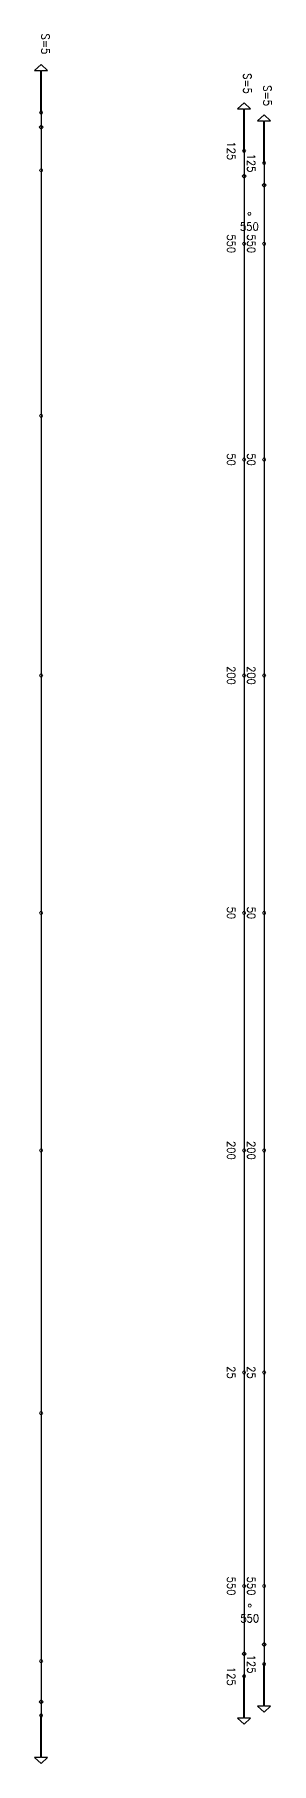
# Model space of a CAD drawing. Header units: millimetres. Extents: x -24156 to 1128921, y -12387 to 212709.
# Drawn here: x 828272 to 834180, y 36764 to 79978 of the extents above; entities that cross this region are included whole.
import ezdxf

# ---------------------------------------------------------------- set-up
doc = ezdxf.new("R2010")
doc.units = ezdxf.units.MM
doc.header["$MEASUREMENT"] = 0
doc.layers.add('Current_plane_Tendon', color=7, linetype='Continuous', true_color=0xab0000)
doc.styles.get("Standard").update_dxf_attribs({"font": 'arial.ttf'})

msp = doc.modelspace()

# ---------------------------------------------------------------- linework, layer by layer
at = {"layer": 'Current_plane_Tendon', "color": 14, "linetype": 'Continuous', "true_color": 0xab0000}
for points, elevation in [([(828445.8, 78028.4), (828445.8, 79078.4), (828595.8, 79078.4), (828433.8, 79228.4), (828271.8, 79078.5), (828421.8, 79078.4), (828421.8, 78028.4)], -92.7), ([(833512, 77072.7), (833512, 78122.7), (833662, 78122.7), (833500, 78272.7), (833338, 78122.7), (833488, 78122.7), (833488, 77072.7)], -1.5), ([(834012, 76768.9), (834012, 77818.9), (834162, 77818.9), (834000, 77968.9), (833838, 77818.9), (833988, 77818.9), (833988, 76768.9)], -1.5), ([(828483.7, 77667.5), (828433.7, 77717.5), (828383.7, 77667.5), (828433.7, 77617.5), (828483.7, 77667.5)], 32.3), ([(833550, 76443.3), (833500, 76493.3), (833450, 76443.3), (833500, 76393.3), (833550, 76443.3)], 123.5), ([(834050, 76215.4), (834000, 76265.4), (833950, 76215.4), (834000, 76165.4), (834050, 76215.4)], 123.5), ([(834050, 39735.3), (834000, 39785.3), (833950, 39735.3), (834000, 39685.3), (834050, 39735.3)], 124.2), ([(833550, 39507.5), (833500, 39557.5), (833450, 39507.5), (833500, 39457.5), (833550, 39507.5)], 124.2), ([(833488, 38943.7), (833488, 37893.7), (833338, 37893.7), (833500, 37743.7), (833662, 37893.7), (833512, 37893.7), (833512, 38943.7)], -0.8), ([(833988, 39247.5), (833988, 38197.5), (833838, 38197.5), (834000, 38047.5), (834162, 38197.5), (834012, 38197.5), (834012, 39247.5)], -0.8), ([(828483.8, 38303.4), (828433.8, 38353.4), (828383.8, 38303.4), (828433.8, 38253.4), (828483.8, 38303.4)], 34.2), ([(828421.8, 37964.4), (828421.8, 36914.4), (828271.8, 36914.4), (828433.8, 36764.4), (828595.8, 36914.4), (828445.8, 36914.4), (828445.8, 37964.4)], -90.8)]:
    msp.add_lwpolyline(points, close=True, dxfattribs=dict(at, elevation=elevation))
at = {"layer": 'Current_plane_Tendon', "color": 14, "linetype": 'Continuous', "true_color": 0xab0000, "const_width": 20}
for points, elevation in [([(828473.8, 78028.4), (828453.8, 78063.1), (828413.8, 78063.1), (828393.8, 78028.4), (828413.8, 77993.8), (828453.8, 77993.8)], -92.7), ([(833540, 77072.7), (833520, 77107.4), (833480, 77107.4), (833460, 77072.7), (833480, 77038.1), (833520, 77038.1)], -1.5), ([(828473.7, 76584.6), (828453.7, 76619.3), (828413.7, 76619.3), (828393.7, 76584.6), (828413.7, 76550), (828453.7, 76550)], -17.7), ([(834040, 76768.9), (834020, 76803.5), (833980, 76803.5), (833960, 76768.9), (833980, 76734.3), (834020, 76734.3)], -1.5), ([(833671.7, 75500.2), (833651.7, 75534.8), (833611.7, 75534.8), (833591.7, 75500.2), (833611.7, 75465.5), (833651.7, 75465.5)], 60.9), ([(833540, 74749.8), (833520, 74784.5), (833480, 74784.5), (833460, 74749.8), (833480, 74715.2), (833520, 74715.2)], 60.9), ([(834040, 74749.8), (834020, 74784.5), (833980, 74784.5), (833960, 74749.8), (833980, 74715.2), (834020, 74715.2)], 60.9), ([(828473.7, 70449.5), (828453.7, 70484.1), (828413.7, 70484.1), (828393.7, 70449.5), (828413.7, 70414.8), (828453.7, 70414.8)], -200), ([(833540, 69354.1), (833520, 69388.7), (833480, 69388.7), (833460, 69354.1), (833480, 69319.4), (833520, 69319.4)], -89.1), ([(834040, 69354.1), (834020, 69388.7), (833980, 69388.7), (833960, 69354.1), (833980, 69319.4), (834020, 69319.4)], -89.1), ([(828473.7, 63958.3), (828453.7, 63992.9), (828413.7, 63992.9), (828393.7, 63958.3), (828413.7, 63923.6), (828453.7, 63923.6)], -50), ([(833540, 63958.3), (833520, 63992.9), (833480, 63992.9), (833460, 63958.3), (833480, 63923.6), (833520, 63923.6)], 60.9), ([(834040, 63958.3), (834020, 63992.9), (833980, 63992.9), (833960, 63958.3), (833980, 63923.6), (834020, 63923.6)], 60.9), ([(828473.7, 58022.9), (828453.7, 58057.5), (828413.7, 58057.5), (828393.7, 58022.9), (828413.7, 57988.3), (828453.7, 57988.3)], -200), ([(833540, 58022.9), (833520, 58057.5), (833480, 58057.5), (833460, 58022.9), (833480, 57988.3), (833520, 57988.3)], -89.1), ([(834040, 58022.9), (834020, 58057.5), (833980, 58057.5), (833960, 58022.9), (833980, 57988.3), (834020, 57988.3)], -89.1), ([(828473.7, 52087.5), (828453.7, 52122.2), (828413.7, 52122.2), (828393.7, 52087.5), (828413.7, 52052.9), (828453.7, 52052.9)], -50), ([(833540, 52087.5), (833520, 52122.2), (833480, 52122.2), (833460, 52087.5), (833480, 52052.9), (833520, 52052.9)], 60.9), ([(834040, 52087.5), (834020, 52122.2), (833980, 52122.2), (833960, 52087.5), (833980, 52052.9), (834020, 52052.9)], 60.9), ([(833540, 46537.6), (833520, 46572.2), (833480, 46572.2), (833460, 46537.6), (833480, 46503), (833520, 46503)], -114.1), ([(834040, 46537.6), (834020, 46572.2), (833980, 46572.2), (833960, 46537.6), (833980, 46503), (834020, 46503)], -114.1), ([(828473.7, 45519.7), (828453.7, 45554.4), (828413.7, 45554.4), (828393.7, 45519.7), (828413.7, 45485.1), (828453.7, 45485.1)], -225), ([(833540, 41198.8), (833520, 41233.5), (833480, 41233.5), (833460, 41198.8), (833480, 41164.2), (833520, 41164.2)], 74.2), ([(834040, 41198.8), (834020, 41233.5), (833980, 41233.5), (833960, 41198.8), (833980, 41164.2), (834020, 41164.2)], 74.2), ([(833680.6, 40711), (833660.6, 40745.6), (833620.6, 40745.6), (833600.6, 40711), (833620.6, 40676.4), (833660.6, 40676.4)], 74.2), ([(828473.7, 39320.6), (828453.7, 39355.2), (828413.7, 39355.2), (828393.7, 39320.6), (828413.7, 39285.9), (828453.7, 39285.9)], -15.8), ([(833540, 38943.7), (833520, 38978.3), (833480, 38978.3), (833460, 38943.7), (833480, 38909), (833520, 38909)], -0.8), ([(834040, 39247.5), (834020, 39282.2), (833980, 39282.2), (833960, 39247.5), (833980, 39212.9), (834020, 39212.9)], -0.8), ([(828473.8, 37964.4), (828453.8, 37999), (828413.8, 37999), (828393.8, 37964.4), (828413.8, 37929.7), (828453.8, 37929.7)], -90.8)]:
    msp.add_lwpolyline(points, close=True, dxfattribs=dict(at, elevation=elevation))
at = {"layer": 'Current_plane_Tendon', "color": 14, "linetype": 'Continuous', "true_color": 0xab0000}
for points in [[(828433.8, 78028.4, -92.7), (828433.8, 77897.2, -79.7), (828433.8, 77765.9, -67.9), (828433.7, 77634.7, -57.4), (828433.7, 77503.4, -48.1), (828433.7, 77372.2, -40), (828433.7, 77240.9, -33.2), (828433.7, 77109.7, -27.6), (828433.7, 76978.4, -23.3), (828433.7, 76847.1, -20.2), (828433.7, 76715.9, -18.3), (828433.7, 76584.6, -17.7)], [(828433.7, 76940.7, -50), (828433.7, 76129.3, -54.7), (828433.7, 75317.9, -68.7), (828433.7, 74506.5, -92.2), (828433.7, 73695.1, -125), (828433.7, 72883.7, -157.8), (828433.7, 72072.3, -181.3), (828433.7, 71260.9, -195.3), (828433.7, 70449.5, -200), (828433.7, 69638.1, -195.3), (828433.7, 68826.7, -181.3), (828433.7, 68015.3, -157.8), (828433.7, 67203.9, -125), (828433.7, 66392.5, -92.2), (828433.7, 65581.1, -68.7), (828433.7, 64769.7, -54.7), (828433.7, 63958.3, -50)], [(833500, 77267.5, -14.1), (833500, 77038.6, -1.1), (833500, 76809.7, 10.7), (833500, 76580.9, 21.2), (833500, 76352, 30.5), (833500, 76123.1, 38.6), (833500, 75894.2, 45.4), (833500, 75665.3, 51), (833500, 75436.5, 55.3), (833500, 75207.6, 58.4), (833500, 74978.7, 60.3), (833500, 74749.8, 60.9)], [(834000, 76963.7, -14.1), (834000, 76762.4, -1.1), (834000, 76561.2, 10.7), (834000, 76359.9, 21.2), (834000, 76158.6, 30.5), (834000, 75957.4, 38.6), (834000, 75756.1, 45.4), (834000, 75554.9, 51), (834000, 75353.6, 55.3), (834000, 75152.4, 58.4), (834000, 74951.1, 60.3), (834000, 74749.8, 60.9)], [(833500, 74749.8, 60.9), (833500, 74075.4, 56.2), (833500, 73400.9, 42.1), (833500, 72726.4, 18.7), (833500, 72051.9, -14.1), (833500, 71377.5, -46.9), (833500, 70703, -70.4), (833500, 70028.5, -84.4), (833500, 69354.1, -89.1), (833500, 68679.6, -84.4), (833500, 68005.1, -70.4), (833500, 67330.6, -46.9), (833500, 66656.2, -14.1), (833500, 65981.7, 18.7), (833500, 65307.2, 42.1), (833500, 64632.7, 56.2), (833500, 63958.3, 60.9)], [(834000, 74749.8, 60.9), (834000, 74075.4, 56.2), (834000, 73400.9, 42.1), (834000, 72726.4, 18.7), (834000, 72051.9, -14.1), (834000, 71377.5, -46.9), (834000, 70703, -70.4), (834000, 70028.5, -84.4), (834000, 69354.1, -89.1), (834000, 68679.6, -84.4), (834000, 68005.1, -70.4), (834000, 67330.6, -46.9), (834000, 66656.2, -14.1), (834000, 65981.7, 18.7), (834000, 65307.2, 42.1), (834000, 64632.7, 56.2), (834000, 63958.3, 60.9)], [(828433.7, 63958.3, -50), (828433.7, 63216.3, -54.7), (828433.7, 62474.4, -68.7), (828433.7, 61732.5, -92.2), (828433.7, 60990.6, -125), (828433.7, 60248.7, -157.8), (828433.7, 59506.7, -181.3), (828433.7, 58764.8, -195.3), (828433.7, 58022.9, -200), (828433.7, 57281, -195.3), (828433.7, 56539.1, -181.3), (828433.7, 55797.1, -157.8), (828433.7, 55055.2, -125), (828433.7, 54313.3, -92.2), (828433.7, 53571.4, -68.7), (828433.7, 52829.5, -54.7), (828433.7, 52087.5, -50)], [(833500, 63958.3, 60.9), (833500, 63216.3, 56.2), (833500, 62474.4, 42.1), (833500, 61732.5, 18.7), (833500, 60990.6, -14.1), (833500, 60248.7, -46.9), (833500, 59506.7, -70.4), (833500, 58764.8, -84.4), (833500, 58022.9, -89.1), (833500, 57281, -84.4), (833500, 56539.1, -70.4), (833500, 55797.1, -46.9), (833500, 55055.2, -14.1), (833500, 54313.3, 18.7), (833500, 53571.4, 42.1), (833500, 52829.5, 56.2), (833500, 52087.5, 60.9)], [(834000, 63958.3, 60.9), (834000, 63216.3, 56.2), (834000, 62474.4, 42.1), (834000, 61732.5, 18.7), (834000, 60990.6, -14.1), (834000, 60248.7, -46.9), (834000, 59506.7, -70.4), (834000, 58764.8, -84.4), (834000, 58022.9, -89.1), (834000, 57281, -84.4), (834000, 56539.1, -70.4), (834000, 55797.1, -46.9), (834000, 55055.2, -14.1), (834000, 54313.3, 18.7), (834000, 53571.4, 42.1), (834000, 52829.5, 56.2), (834000, 52087.5, 60.9)], [(828433.7, 52087.5, -50), (828433.7, 51266.6, -55.5), (828433.7, 50445.6, -71.9), (828433.7, 49624.6, -99.2), (828433.7, 48803.6, -137.5), (828433.7, 47982.7, -175.8), (828433.7, 47161.7, -203.1), (828433.7, 46340.7, -219.5), (828433.7, 45519.7, -225), (828433.7, 44698.8, -219.5), (828433.7, 43877.8, -203.1), (828433.7, 43056.8, -175.8), (828433.7, 42235.8, -137.5), (828433.7, 41414.8, -99.2), (828433.7, 40593.9, -71.9), (828433.7, 39772.9, -55.5), (828433.7, 38951.9, -50)], [(833500, 52087.5, 60.9), (833500, 51393.8, 55.4), (833500, 50700.1, 39), (833500, 50006.3, 11.7), (833500, 49312.6, -26.6), (833500, 48618.8, -64.9), (833500, 47925.1, -92.2), (833500, 47231.3, -108.6), (833500, 46537.6, -114.1), (833500, 45843.8, -108.6), (833500, 45150.1, -92.2), (833500, 44456.4, -64.9), (833500, 43762.6, -26.6), (833500, 43068.9, 11.7), (833500, 42375.1, 39), (833500, 41681.4, 55.4), (833500, 40987.6, 60.9)], [(834000, 52087.5, 60.9), (834000, 51393.8, 55.4), (834000, 50700.1, 39), (834000, 50006.3, 11.7), (834000, 49312.6, -26.6), (834000, 48618.8, -64.9), (834000, 47925.1, -92.2), (834000, 47231.3, -108.6), (834000, 46537.6, -114.1), (834000, 45843.8, -108.6), (834000, 45150.1, -92.2), (834000, 44456.4, -64.9), (834000, 43762.6, -26.6), (834000, 43068.9, 11.7), (834000, 42375.1, 39), (834000, 41681.4, 55.4), (834000, 40987.6, 60.9)], [(833500, 41198.8, 74.2), (833500, 40973.3, 73.5), (833500, 40747.8, 71.2), (833500, 40522.3, 67.5), (833500, 40296.8, 62.2), (833500, 40071.3, 55.5), (833500, 39845.7, 47.2), (833500, 39620.2, 37.5), (833500, 39394.7, 26.2), (833500, 39169.2, 13.5), (833500, 38943.7, -0.8)], [(834000, 41198.8, 74.2), (834000, 41003.7, 73.5), (834000, 40808.6, 71.2), (834000, 40613.4, 67.5), (834000, 40418.3, 62.2), (834000, 40223.2, 55.5), (834000, 40028, 47.2), (834000, 39832.9, 37.5), (834000, 39637.8, 26.2), (834000, 39442.6, 13.5), (834000, 39247.5, -0.8)], [(828433.7, 39320.6, -15.8), (828433.7, 39197.3, -16.4), (828433.7, 39074, -18.3), (828433.7, 38950.7, -21.4), (828433.8, 38827.4, -25.7), (828433.8, 38704.1, -31.3), (828433.8, 38580.8, -38.1), (828433.8, 38457.5, -46.2), (828433.8, 38334.3, -55.5), (828433.8, 38211, -66), (828433.8, 38087.7, -77.8), (828433.8, 37964.4, -90.8)]]:
    msp.add_polyline3d(points, dxfattribs=at)

# ---------------------------------------------------------------- texts
at = {"layer": 'Current_plane_Tendon', "color": 14, "linetype": 'Continuous', "true_color": 0xab0000, "char_height": 200, "attachment_point": 5}
for s, insert, rotation in [('\\FSTANDARD.shx;\xa0S=5', (828541.4, 79792.4, 32.3), 269.99901), ('\\FSTANDARD.shx;\xa0S=5', (833580.3, 78804.3, 123.5), 270), ('\\FSTANDARD.shx;\xa0S=5', (834080.3, 78500.5, 123.5), 270), ('\\FSTANDARD.shx;125', (833180, 77072.7, -1.5), 270), ('\\FSTANDARD.shx;125', (833680, 76768.9, -1.5), 270), ('\\FSTANDARD.shx;550', (833180, 74749.8, 60.9), 270), ('\\FSTANDARD.shx;550', (833680, 74749.8, 60.9), 270), ('\\FSTANDARD.shx;50', (833180, 69354.1, -89.1), 270), ('\\FSTANDARD.shx;50', (833680, 69354.1, -89.1), 270), ('\\FSTANDARD.shx;200', (833180, 63958.3, 60.9), 270), ('\\FSTANDARD.shx;200', (833680, 63958.3, 60.9), 270), ('\\FSTANDARD.shx;50', (833180, 58022.9, -89.1), 270), ('\\FSTANDARD.shx;50', (833680, 58022.9, -89.1), 270), ('\\FSTANDARD.shx;200', (833180, 52087.5, 60.9), 270), ('\\FSTANDARD.shx;200', (833680, 52087.5, 60.9), 270), ('\\FSTANDARD.shx;25', (833180, 46537.6, -114.1), 270), ('\\FSTANDARD.shx;25', (833680, 46537.6, -114.1), 270), ('\\FSTANDARD.shx;550', (833180, 41198.8, 74.2), 270), ('\\FSTANDARD.shx;550', (833680, 41198.8, 74.2), 270), ('\\FSTANDARD.shx;125', (833680, 39247.5, -0.8), 270), ('\\FSTANDARD.shx;125', (833180, 38943.7, -0.8), 270)]:
    msp.add_mtext(s, dxfattribs=dict(at, insert=insert, rotation=rotation))
for insert in [(833631.7, 75180.2, 60.9), (833640.6, 40391, 74.2)]:
    msp.add_mtext('\\FSTANDARD.shx;550', dxfattribs=dict(at, insert=insert))

doc.saveas('drawing.dxf')
